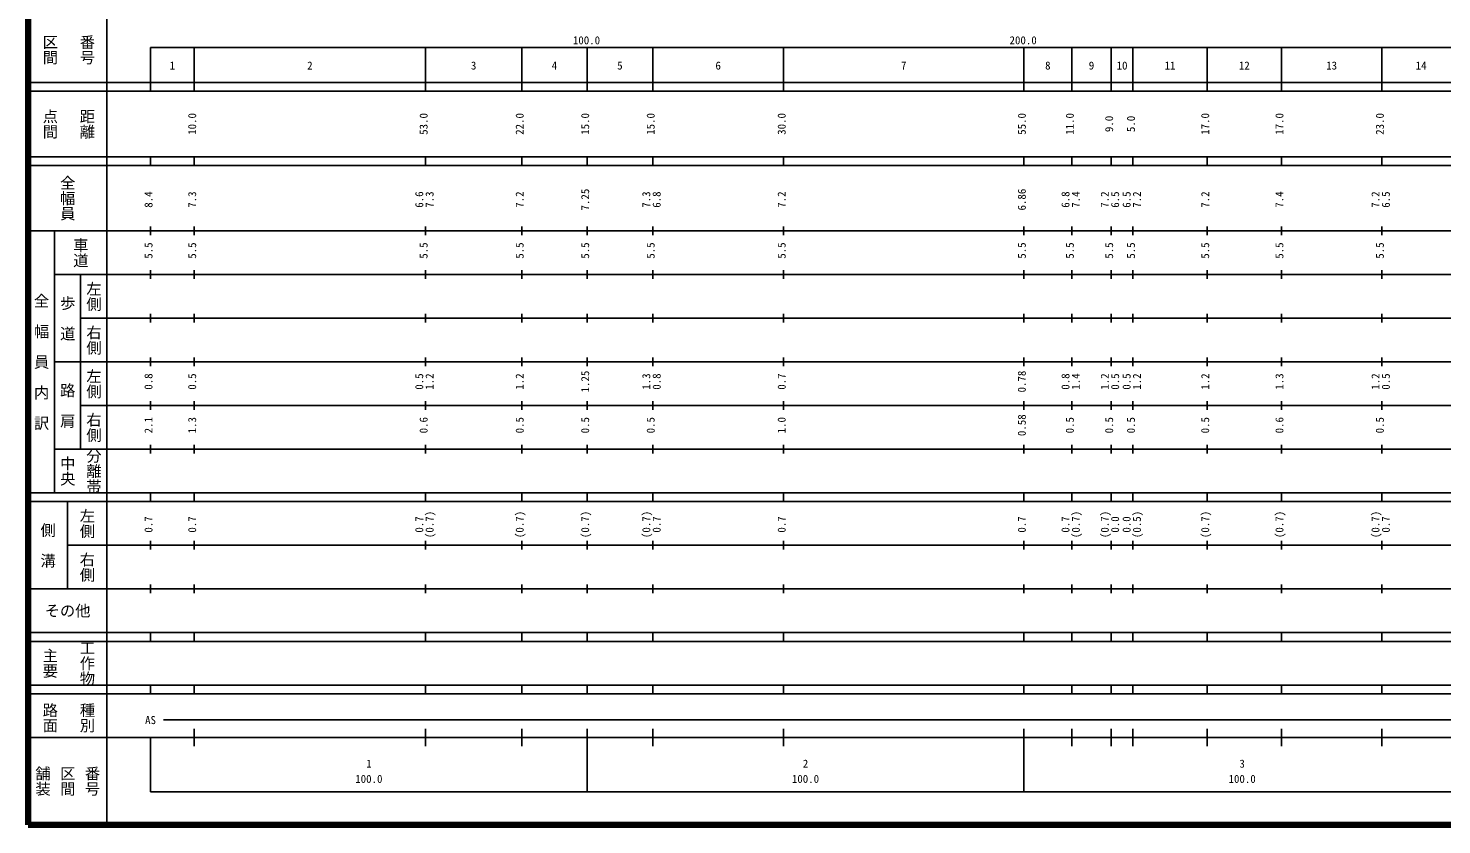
# Model space of a CAD drawing. Units: millimetres on the paper, enlarged 1000 times. Extents: x 40000 to 680000, y 20000 to 380000.
# Drawn here: x 40000 to 363711, y 20000 to 202409 of the extents above; entities that cross this region are included whole.
import ezdxf
from ezdxf.enums import TextEntityAlignment as Align

# ---------------------------------------------------------------- set-up
doc = ezdxf.new("R2010")
doc.units = ezdxf.units.MM
doc.header["$LTSCALE"] = 1000
doc.layers.add('M-TTL', color=2, linetype='Continuous', lineweight=140)
doc.layers.add('M-TTL-BAND', color=7, linetype='Continuous', lineweight=25)
doc.styles.add('@ＭＳ ゴシック', font='')
doc.styles.add('ＭＳ ゴシック', font='')
doc.styles.get('@ＭＳ ゴシック').set_extended_font_data('@MS Gothic')
doc.styles.get('ＭＳ ゴシック').set_extended_font_data('MS Gothic')

msp = doc.modelspace()

# ---------------------------------------------------------------- linework, layer by layer
at = {"layer": 'M-TTL'}
for p, q in [((40000, 380000), (40000, 20000)), ((40000, 20000), (680000, 20000))]:
    msp.add_line(p, q, dxfattribs=at)
at = {"layer": 'M-TTL-BAND'}
for p, q in [((58000, 370000), (58000, 20000)), ((68000, 198000), (579000, 198000)), ((68000, 198000), (68000, 188000)), ((78000, 188000), (78000, 198000)), ((131000, 188000), (131000, 198000)), ((153000, 188000), (153000, 198000)), ((168000, 188000), (168000, 198000)), ((183000, 188000), (183000, 198000)), ((213000, 188000), (213000, 198000)), ((268000, 188000), (268000, 198000)), ((279000, 188000), (279000, 198000)), ((288000, 188000), (288000, 198000)), ((293000, 188000), (293000, 198000)), ((310000, 188000), (310000, 198000)), ((327000, 188000), (327000, 198000)), ((350000, 188000), (350000, 198000)), ((40000, 190000), (579000, 190000)), ((40000, 188000), (579000, 188000)), ((40000, 173000), (579000, 173000)), ((68000, 171000), (68000, 173000)), ((78000, 171000), (78000, 173000)), ((131000, 171000), (131000, 173000)), ((153000, 171000), (153000, 173000)), ((168000, 171000), (168000, 173000)), ((183000, 171000), (183000, 173000)), ((213000, 171000), (213000, 173000)), ((268000, 171000), (268000, 173000)), ((279000, 171000), (279000, 173000)), ((288000, 171000), (288000, 173000)), ((293000, 171000), (293000, 173000)), ((310000, 171000), (310000, 173000)), ((327000, 171000), (327000, 173000)), ((350000, 171000), (350000, 173000)), ((40000, 171000), (579000, 171000)), ((40000, 156000), (579000, 156000)), ((46000, 96000), (46000, 156000)), ((68000, 155000), (68000, 157000)), ((78000, 155000), (78000, 157000)), ((131000, 155000), (131000, 157000)), ((153000, 155000), (153000, 157000)), ((168000, 155000), (168000, 157000)), ((183000, 155000), (183000, 157000)), ((213000, 155000), (213000, 157000)), ((268000, 155000), (268000, 157000)), ((279000, 155000), (279000, 157000)), ((288000, 155000), (288000, 157000)), ((293000, 155000), (293000, 157000)), ((310000, 155000), (310000, 157000)), ((327000, 155000), (327000, 157000)), ((350000, 155000), (350000, 157000)), ((46000, 146000), (579000, 146000)), ((52000, 146000), (52000, 106000)), ((68000, 145000), (68000, 147000)), ((78000, 145000), (78000, 147000)), ((131000, 145000), (131000, 147000)), ((153000, 145000), (153000, 147000)), ((168000, 145000), (168000, 147000)), ((183000, 145000), (183000, 147000)), ((213000, 145000), (213000, 147000)), ((268000, 145000), (268000, 147000)), ((279000, 145000), (279000, 147000)), ((288000, 145000), (288000, 147000)), ((293000, 145000), (293000, 147000)), ((310000, 145000), (310000, 147000)), ((327000, 145000), (327000, 147000)), ((350000, 145000), (350000, 147000)), ((52000, 136000), (579000, 136000)), ((68000, 135000), (68000, 137000)), ((78000, 135000), (78000, 137000)), ((131000, 135000), (131000, 137000)), ((153000, 135000), (153000, 137000)), ((168000, 135000), (168000, 137000)), ((183000, 135000), (183000, 137000)), ((213000, 135000), (213000, 137000)), ((268000, 135000), (268000, 137000)), ((279000, 135000), (279000, 137000)), ((288000, 135000), (288000, 137000)), ((293000, 135000), (293000, 137000)), ((310000, 135000), (310000, 137000)), ((327000, 135000), (327000, 137000)), ((350000, 135000), (350000, 137000)), ((68000, 125000), (68000, 127000)), ((78000, 125000), (78000, 127000)), ((131000, 125000), (131000, 127000)), ((153000, 125000), (153000, 127000)), ((168000, 125000), (168000, 127000)), ((183000, 125000), (183000, 127000)), ((213000, 125000), (213000, 127000)), ((268000, 125000), (268000, 127000)), ((279000, 125000), (279000, 127000)), ((288000, 125000), (288000, 127000)), ((293000, 125000), (293000, 127000)), ((310000, 125000), (310000, 127000)), ((327000, 125000), (327000, 127000)), ((350000, 125000), (350000, 127000)), ((46000, 126000), (579000, 126000)), ((68000, 115000), (68000, 117000)), ((78000, 115000), (78000, 117000)), ((131000, 115000), (131000, 117000)), ((153000, 115000), (153000, 117000)), ((168000, 115000), (168000, 117000)), ((183000, 115000), (183000, 117000)), ((213000, 115000), (213000, 117000)), ((268000, 115000), (268000, 117000)), ((279000, 115000), (279000, 117000)), ((288000, 115000), (288000, 117000)), ((293000, 115000), (293000, 117000)), ((310000, 115000), (310000, 117000)), ((327000, 115000), (327000, 117000)), ((350000, 115000), (350000, 117000)), ((52000, 116000), (579000, 116000)), ((68000, 105000), (68000, 107000)), ((78000, 105000), (78000, 107000)), ((131000, 105000), (131000, 107000)), ((153000, 105000), (153000, 107000)), ((168000, 105000), (168000, 107000)), ((183000, 105000), (183000, 107000)), ((213000, 105000), (213000, 107000)), ((268000, 105000), (268000, 107000)), ((279000, 105000), (279000, 107000)), ((288000, 105000), (288000, 107000)), ((293000, 105000), (293000, 107000)), ((310000, 105000), (310000, 107000)), ((327000, 105000), (327000, 107000)), ((350000, 105000), (350000, 107000)), ((46000, 106000), (579000, 106000)), ((40000, 96000), (579000, 96000)), ((40000, 94000), (579000, 94000)), ((49000, 94000), (49000, 74000)), ((68000, 94000), (68000, 96000)), ((78000, 94000), (78000, 96000)), ((131000, 94000), (131000, 96000)), ((153000, 94000), (153000, 96000)), ((168000, 94000), (168000, 96000)), ((183000, 94000), (183000, 96000)), ((213000, 94000), (213000, 96000)), ((268000, 94000), (268000, 96000)), ((279000, 94000), (279000, 96000)), ((288000, 94000), (288000, 96000)), ((293000, 94000), (293000, 96000)), ((310000, 94000), (310000, 96000)), ((327000, 94000), (327000, 96000)), ((350000, 94000), (350000, 96000)), ((68000, 83000), (68000, 85000)), ((78000, 83000), (78000, 85000)), ((131000, 83000), (131000, 85000)), ((153000, 83000), (153000, 85000)), ((168000, 83000), (168000, 85000)), ((183000, 83000), (183000, 85000)), ((213000, 83000), (213000, 85000)), ((268000, 83000), (268000, 85000)), ((279000, 83000), (279000, 85000)), ((288000, 83000), (288000, 85000)), ((293000, 83000), (293000, 85000)), ((310000, 83000), (310000, 85000)), ((327000, 83000), (327000, 85000)), ((350000, 83000), (350000, 85000)), ((49000, 84000), (579000, 84000)), ((68000, 73000), (68000, 75000)), ((78000, 73000), (78000, 75000)), ((131000, 73000), (131000, 75000)), ((153000, 73000), (153000, 75000)), ((168000, 73000), (168000, 75000)), ((183000, 73000), (183000, 75000)), ((213000, 73000), (213000, 75000)), ((268000, 73000), (268000, 75000)), ((279000, 73000), (279000, 75000)), ((288000, 73000), (288000, 75000)), ((293000, 73000), (293000, 75000)), ((310000, 73000), (310000, 75000)), ((327000, 73000), (327000, 75000)), ((350000, 73000), (350000, 75000)), ((40000, 74000), (579000, 74000)), ((40000, 64000), (579000, 64000)), ((40000, 62000), (579000, 62000)), ((68000, 62000), (68000, 64000)), ((78000, 62000), (78000, 64000)), ((131000, 62000), (131000, 64000)), ((153000, 62000), (153000, 64000)), ((168000, 62000), (168000, 64000)), ((183000, 62000), (183000, 64000)), ((213000, 62000), (213000, 64000)), ((268000, 62000), (268000, 64000)), ((279000, 62000), (279000, 64000)), ((288000, 62000), (288000, 64000)), ((293000, 62000), (293000, 64000)), ((310000, 62000), (310000, 64000)), ((327000, 62000), (327000, 64000)), ((350000, 62000), (350000, 64000)), ((40000, 52000), (579000, 52000)), ((68000, 50000), (68000, 52000)), ((78000, 50000), (78000, 52000)), ((131000, 50000), (131000, 52000)), ((153000, 50000), (153000, 52000)), ((168000, 50000), (168000, 52000)), ((183000, 50000), (183000, 52000)), ((213000, 50000), (213000, 52000)), ((268000, 50000), (268000, 52000)), ((279000, 50000), (279000, 52000)), ((288000, 50000), (288000, 52000)), ((293000, 50000), (293000, 52000)), ((310000, 50000), (310000, 52000)), ((327000, 50000), (327000, 52000)), ((350000, 50000), (350000, 52000)), ((40000, 50000), (579000, 50000)), ((71000, 44000), (565000, 44000)), ((40000, 40000), (579000, 40000)), ((68000, 40000), (68000, 27500)), ((78000, 38000), (78000, 42000)), ((131000, 38000), (131000, 42000)), ((153000, 38000), (153000, 42000)), ((168000, 27500), (168000, 42000)), ((183000, 38000), (183000, 42000)), ((213000, 38000), (213000, 42000)), ((268000, 27500), (268000, 42000)), ((279000, 38000), (279000, 42000)), ((288000, 38000), (288000, 42000)), ((293000, 38000), (293000, 42000)), ((310000, 38000), (310000, 42000)), ((327000, 38000), (327000, 42000)), ((350000, 38000), (350000, 42000)), ((68000, 27500), (579000, 27500))]:
    msp.add_line(p, q, dxfattribs=at)

# ---------------------------------------------------------------- texts
at = {"layer": 'M-TTL-BAND', "style": '@ＭＳ ゴシック'}
for s, p in [('番号', (53500, 197500)), ('区間', (45000, 197500)), ('点間', (45000, 180500)), ('距離', (53500, 180500)), ('全幅員', (49000, 163500)), ('車道', (52000, 151000)), ('左側', (55000, 141000)), ('全\u3000幅\u3000員\u3000内\u3000訳', (43000, 126000)), ('歩\u3000道', (49000, 136000)), ('右側', (55000, 131000)), ('左側', (55000, 121000)), ('路\u3000肩', (49000, 116000)), ('右側', (55000, 111000)), ('中央', (49000, 101000)), ('分離帯', (55000, 101000)), ('左側', (53500, 89000)), ('側\u3000溝', (44500, 84000)), ('右側', (53500, 79000)), ('工作物', (53500, 57000)), ('主要', (45000, 57000)), ('路面', (45000, 44500)), ('種別', (53500, 44500)), ('舗装', (43333, 30000)), ('区間', (49000, 30000)), ('番号', (54667, 30000))]:
    msp.add_text(s, height=2566, rotation=270, dxfattribs=at).set_placement(p, align=Align.MIDDLE_CENTER)
at = {"layer": 'M-TTL-BAND', "style": 'ＭＳ ゴシック'}
for s, p in [('100.0', (167844, 198195)), ('200.0', (267844, 198195)), ('1', (73000, 192405)), ('2', (104500, 192405)), ('3', (142000, 192405)), ('4', (160500, 192405)), ('5', (175500, 192405)), ('6', (198000, 192405)), ('7', (240500, 192405)), ('8', (273500, 192405)), ('9', (283500, 192405)), ('10', (290500, 192405)), ('11', (301500, 192405)), ('12', (318500, 192405)), ('13', (338500, 192405)), ('14', (359000, 192405)), ('AS', (68000, 42500)), ('1', (118000, 32523)), ('2', (218000, 32523)), ('3', (318000, 32523)), ('100.0', (118000, 29033)), ('100.0', (218000, 29033)), ('100.0', (318000, 29033))]:
    msp.add_text(s, height=1833, dxfattribs=at).set_placement(p, align=Align.BOTTOM_CENTER)
for s, p in [('10.0', (79000, 180500)), ('53.0', (132000, 180500)), ('22.0', (154000, 180500)), ('15.0', (169000, 180500)), ('15.0', (184000, 180500)), ('30.0', (214000, 180500)), ('55.0', (269000, 180500)), ('11.0', (280000, 180500)), ('9.0', (289000, 180500)), ('5.0', (294000, 180500)), ('17.0', (311000, 180500)), ('17.0', (328000, 180500)), ('23.0', (351000, 180500)), ('7.25', (169000, 163174)), ('6.86', (269000, 163174)), ('8.4', (69000, 163174)), ('7.3', (79000, 163174)), ('6.6', (131000, 163174)), ('7.3', (133370, 163174)), ('7.2', (154000, 163174)), ('7.3', (183000, 163174)), ('6.8', (185370, 163174)), ('7.2', (214000, 163174)), ('6.8', (279000, 163174)), ('7.4', (281370, 163174)), ('7.2', (288000, 163174)), ('6.5', (290370, 163174)), ('6.5', (293000, 163174)), ('7.2', (295370, 163174)), ('7.2', (311000, 163174)), ('7.4', (328000, 163174)), ('7.2', (350000, 163174)), ('6.5', (352370, 163174)), ('5.5', (69000, 151500)), ('5.5', (79000, 151500)), ('5.5', (132000, 151500)), ('5.5', (154000, 151500)), ('5.5', (169000, 151500)), ('5.5', (184000, 151500)), ('5.5', (214000, 151500)), ('5.5', (269000, 151500)), ('5.5', (280000, 151500)), ('5.5', (289000, 151500)), ('5.5', (294000, 151500)), ('5.5', (311000, 151500)), ('5.5', (328000, 151500)), ('5.5', (351000, 151500)), ('0.8', (69000, 121500)), ('0.5', (79000, 121500)), ('0.5', (131000, 121500)), ('1.2', (133370, 121500)), ('1.2', (154000, 121500)), ('1.25', (169000, 121500)), ('1.3', (183000, 121500)), ('0.8', (185370, 121500)), ('0.7', (214000, 121500)), ('0.78', (269000, 121500)), ('0.8', (279000, 121500)), ('1.4', (281370, 121500)), ('1.2', (288000, 121500)), ('0.5', (290370, 121500)), ('0.5', (293000, 121500)), ('1.2', (295370, 121500)), ('1.2', (311000, 121500)), ('1.3', (328000, 121500)), ('1.2', (350000, 121500)), ('0.5', (352370, 121500)), ('0.58', (269000, 111500)), ('2.1', (69000, 111500)), ('1.3', (79000, 111500)), ('0.6', (132000, 111500)), ('0.5', (154000, 111500)), ('0.5', (169000, 111500)), ('0.5', (184000, 111500)), ('1.0', (214000, 111500)), ('0.5', (280000, 111500)), ('0.5', (289000, 111500)), ('0.5', (294000, 111500)), ('0.5', (311000, 111500)), ('0.6', (328000, 111500)), ('0.5', (351000, 111500)), ('(0.7)', (133370, 88764)), ('(0.7)', (154000, 88764)), ('(0.7)', (169000, 88764)), ('(0.7)', (183000, 88764)), ('(0.7)', (281370, 88764)), ('(0.7)', (288000, 88764)), ('(0.5)', (295370, 88764)), ('(0.7)', (311000, 88764)), ('(0.7)', (328000, 88764)), ('(0.7)', (350000, 88764)), ('0.7', (69000, 88764)), ('0.7', (79000, 88764)), ('0.7', (131000, 88764)), ('0.7', (185370, 88764)), ('0.7', (214000, 88764)), ('0.7', (269000, 88764)), ('0.7', (279000, 88764)), ('0.0', (290370, 88764)), ('0.0', (293000, 88764)), ('0.7', (352370, 88764))]:
    msp.add_text(s, height=1833, rotation=90, dxfattribs=at).set_placement(p, align=Align.BOTTOM_CENTER)
msp.add_text('その他', height=2566, dxfattribs=at).set_placement((49000, 69000), align=Align.MIDDLE_CENTER)

doc.saveas('drawing.dxf')
